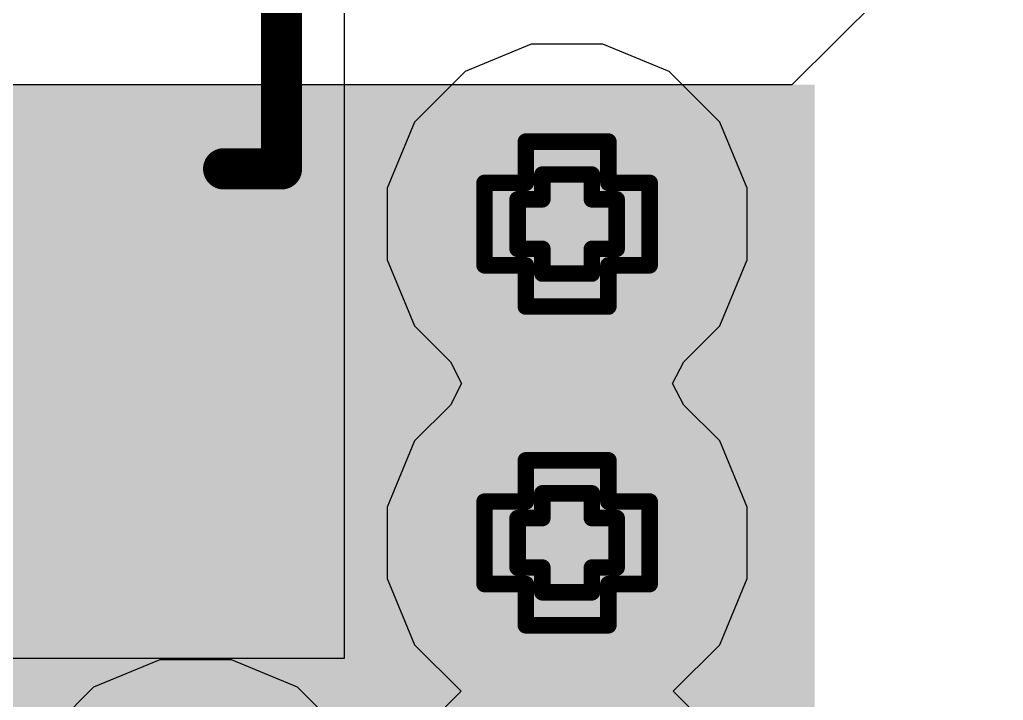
# Model space of a CAD drawing. Header units: inches. Extents: x -4 to 5258, y -4 to 5281.
# Drawn here: x 75.138 to 78.164, y 13.211 to 15.307 of the extents above; entities that cross this region are included whole.
import ezdxf

# ---------------------------------------------------------------- set-up
doc = ezdxf.new("R2010")
doc.units = ezdxf.units.IN
for name, color, linetype in [('Bottom Layer', 5, 'Continuous'), ('Bottom Solder', 6, 'Continuous'), ('Drill Drawing', 1, 'Continuous'), ('Layer 1', 16, 'Continuous'), ('Layer 2', 76, 'Continuous'), ('Top Layer', 1, 'Continuous'), ('Top Overlay', 2, 'Continuous'), ('Top Paste', 8, 'Continuous'), ('Top Solder', 216, 'Continuous'), ('Via Holes', 16, 'Continuous')]:
    doc.layers.add(name, color=color, linetype=linetype)

# ---------------------------------------------------------------- blocks, each defined once
blk = doc.blocks.new('SOIC_8_23')
at = {"layer": 'Top Layer'}
blk.add_hatch(color=1, dxfattribs=at).paths.add_polyline_path([(3.475, 2.205), (3.475, 1.605), (1.925, 1.605), (1.925, 2.205)])
at = {"layer": 'Top Paste'}
blk.add_hatch(color=8, dxfattribs=at).paths.add_polyline_path([(3.475, 2.205), (3.475, 1.605), (1.925, 1.605), (1.925, 2.205)])
at = {"layer": 'Top Solder'}
blk.add_hatch(color=216, dxfattribs=at).paths.add_polyline_path([(3.5766, 2.3066), (3.5766, 1.5034), (1.8234, 1.5034), (1.8234, 2.3066)])
at = {"layer": 'Top Overlay'}
for points in [[(1.9906, 2.4892, 0.127, 0.127, 0), (-1.9906, 2.4892, 0.127, 0.127, 0)], [(1.9906, 2.3114, 0.127, 0.127, 0), (1.9906, 2.4892, 0.127, 0.127, 0)]]:
    blk.add_lwpolyline(points, format="xyseb", dxfattribs=at)
for points in [[(1.9588, 2.4892, 0.0635, 0.0635, 1), (2.0223, 2.4892, 0.0635, 0.0635, 1)], [(1.9588, 2.4892, 0.0635, 0.0635, 1), (2.0223, 2.4892, 0.0635, 0.0635, 1)], [(1.9588, 2.3114, 0.0635, 0.0635, 1), (2.0223, 2.3114, 0.0635, 0.0635, 1)]]:
    blk.add_lwpolyline(points, format="xyseb", close=True, dxfattribs=at)

msp = doc.modelspace()

# ---------------------------------------------------------------- hatches: boundary and pattern name
at = {"layer": 'Bottom Layer'}
h = msp.add_hatch(color=5, dxfattribs=at)
edge = h.paths.add_edge_path()
edge.add_arc((76.822, 14.6773), 0.3, 0, 360)
h = msp.add_hatch(color=5, dxfattribs=at)
edge = h.paths.add_edge_path()
edge.add_arc((76.822, 13.6959), 0.3, 0, 360)
at = {"layer": 'Bottom Solder'}
h = msp.add_hatch(color=6, dxfattribs=at)
edge = h.paths.add_edge_path()
edge.add_arc((76.822, 14.6773), 0.4016, 0, 360)
h = msp.add_hatch(color=6, dxfattribs=at)
edge = h.paths.add_edge_path()
edge.add_arc((76.822, 13.6959), 0.4016, 0, 360)
at = {"layer": 'Layer 1'}
h = msp.add_hatch(color=16, dxfattribs=at)
edge = h.paths.add_edge_path()
edge.add_arc((76.822, 14.6773), 0.3, 0, 360)
h = msp.add_hatch(color=16, dxfattribs=at)
edge = h.paths.add_edge_path()
edge.add_arc((76.822, 13.6959), 0.3, 0, 360)
at = {"layer": 'Layer 2'}
h = msp.add_hatch(color=76, dxfattribs=at)
edge = h.paths.add_edge_path()
edge.add_arc((76.822, 14.6773), 0.3, 0, 360)
h = msp.add_hatch(color=76, dxfattribs=at)
edge = h.paths.add_edge_path()
edge.add_arc((76.822, 13.6959), 0.3, 0, 360)
at = {"layer": 'Top Layer'}
msp.add_hatch(color=1, dxfattribs=at).paths.add_polyline_path([(73.6792, 11.1559), (77.584, 11.1559), (77.584, 15.1066), (73.6792, 15.1066)])
h = msp.add_hatch(color=1, dxfattribs=at)
edge = h.paths.add_edge_path()
edge.add_arc((76.822, 14.6773), 0.3, 0, 360)
h = msp.add_hatch(color=1, dxfattribs=at)
edge = h.paths.add_edge_path()
edge.add_arc((76.822, 13.6959), 0.3, 0, 360)
at = {"layer": 'Top Solder'}
h = msp.add_hatch(color=216, dxfattribs=at)
edge = h.paths.add_edge_path()
edge.add_arc((76.822, 14.6773), 0.4016, 0, 360)
h = msp.add_hatch(color=216, dxfattribs=at)
edge = h.paths.add_edge_path()
edge.add_arc((76.822, 13.6959), 0.4016, 0, 360)
at = {"layer": 'Via Holes'}
h = msp.add_hatch(color=7, dxfattribs=at)
edge = h.paths.add_edge_path()
edge.add_arc((76.822, 14.6773), 0.15, 0, 360)
h = msp.add_hatch(color=7, dxfattribs=at)
edge = h.paths.add_edge_path()
edge.add_arc((76.822, 13.6959), 0.15, 0, 360)

# ---------------------------------------------------------------- linework, layer by layer
at = {"layer": 'Drill Drawing'}
for points in [[(76.695, 14.8043, 0.0508, 0.0508, 0), (76.695, 14.9313, 0.0508, 0.0508, 0)], [(76.695, 14.9313, 0.0508, 0.0508, 0), (76.949, 14.9313, 0.0508, 0.0508, 0)], [(76.949, 14.8043, 0.0508, 0.0508, 0), (76.949, 14.9313, 0.0508, 0.0508, 0)], [(76.7458, 14.7535, 0.0508, 0.0508, 0), (76.7458, 14.8297, 0.0508, 0.0508, 0)], [(76.7458, 14.8297, 0.0508, 0.0508, 0), (76.8982, 14.8297, 0.0508, 0.0508, 0)], [(76.8982, 14.7535, 0.0508, 0.0508, 0), (76.8982, 14.8297, 0.0508, 0.0508, 0)], [(76.568, 14.5503, 0.0508, 0.0508, 0), (76.568, 14.8043, 0.0508, 0.0508, 0)], [(76.568, 14.8043, 0.0508, 0.0508, 0), (76.695, 14.8043, 0.0508, 0.0508, 0)], [(76.949, 14.8043, 0.0508, 0.0508, 0), (77.076, 14.8043, 0.0508, 0.0508, 0)], [(77.076, 14.5503, 0.0508, 0.0508, 0), (77.076, 14.8043, 0.0508, 0.0508, 0)], [(76.6696, 14.6011, 0.0508, 0.0508, 0), (76.6696, 14.7535, 0.0508, 0.0508, 0)], [(76.6696, 14.7535, 0.0508, 0.0508, 0), (76.7458, 14.7535, 0.0508, 0.0508, 0)], [(76.8982, 14.7535, 0.0508, 0.0508, 0), (76.9744, 14.7535, 0.0508, 0.0508, 0)], [(76.9744, 14.6011, 0.0508, 0.0508, 0), (76.9744, 14.7535, 0.0508, 0.0508, 0)], [(76.6696, 14.6011, 0.0508, 0.0508, 0), (76.7458, 14.6011, 0.0508, 0.0508, 0)], [(76.7458, 14.5249, 0.0508, 0.0508, 0), (76.7458, 14.6011, 0.0508, 0.0508, 0)], [(76.8982, 14.6011, 0.0508, 0.0508, 0), (76.9744, 14.6011, 0.0508, 0.0508, 0)], [(76.8982, 14.5249, 0.0508, 0.0508, 0), (76.8982, 14.6011, 0.0508, 0.0508, 0)], [(76.568, 14.5503, 0.0508, 0.0508, 0), (76.695, 14.5503, 0.0508, 0.0508, 0)], [(76.695, 14.4233, 0.0508, 0.0508, 0), (76.695, 14.5503, 0.0508, 0.0508, 0)], [(76.949, 14.5503, 0.0508, 0.0508, 0), (77.076, 14.5503, 0.0508, 0.0508, 0)], [(76.949, 14.4233, 0.0508, 0.0508, 0), (76.949, 14.5503, 0.0508, 0.0508, 0)], [(76.7458, 14.5249, 0.0508, 0.0508, 0), (76.8982, 14.5249, 0.0508, 0.0508, 0)], [(76.695, 14.4233, 0.0508, 0.0508, 0), (76.949, 14.4233, 0.0508, 0.0508, 0)], [(76.695, 13.8229, 0.0508, 0.0508, 0), (76.695, 13.9499, 0.0508, 0.0508, 0)], [(76.695, 13.9499, 0.0508, 0.0508, 0), (76.949, 13.9499, 0.0508, 0.0508, 0)], [(76.949, 13.8229, 0.0508, 0.0508, 0), (76.949, 13.9499, 0.0508, 0.0508, 0)], [(76.7458, 13.7721, 0.0508, 0.0508, 0), (76.7458, 13.8483, 0.0508, 0.0508, 0)], [(76.7458, 13.8483, 0.0508, 0.0508, 0), (76.8982, 13.8483, 0.0508, 0.0508, 0)], [(76.8982, 13.7721, 0.0508, 0.0508, 0), (76.8982, 13.8483, 0.0508, 0.0508, 0)], [(76.568, 13.5689, 0.0508, 0.0508, 0), (76.568, 13.8229, 0.0508, 0.0508, 0)], [(76.568, 13.8229, 0.0508, 0.0508, 0), (76.695, 13.8229, 0.0508, 0.0508, 0)], [(76.949, 13.8229, 0.0508, 0.0508, 0), (77.076, 13.8229, 0.0508, 0.0508, 0)], [(77.076, 13.5689, 0.0508, 0.0508, 0), (77.076, 13.8229, 0.0508, 0.0508, 0)], [(76.6696, 13.6197, 0.0508, 0.0508, 0), (76.6696, 13.7721, 0.0508, 0.0508, 0)], [(76.6696, 13.7721, 0.0508, 0.0508, 0), (76.7458, 13.7721, 0.0508, 0.0508, 0)], [(76.8982, 13.7721, 0.0508, 0.0508, 0), (76.9744, 13.7721, 0.0508, 0.0508, 0)], [(76.9744, 13.6197, 0.0508, 0.0508, 0), (76.9744, 13.7721, 0.0508, 0.0508, 0)], [(76.6696, 13.6197, 0.0508, 0.0508, 0), (76.7458, 13.6197, 0.0508, 0.0508, 0)], [(76.7458, 13.5435, 0.0508, 0.0508, 0), (76.7458, 13.6197, 0.0508, 0.0508, 0)], [(76.8982, 13.6197, 0.0508, 0.0508, 0), (76.9744, 13.6197, 0.0508, 0.0508, 0)], [(76.8982, 13.5435, 0.0508, 0.0508, 0), (76.8982, 13.6197, 0.0508, 0.0508, 0)], [(76.568, 13.5689, 0.0508, 0.0508, 0), (76.695, 13.5689, 0.0508, 0.0508, 0)], [(76.695, 13.4419, 0.0508, 0.0508, 0), (76.695, 13.5689, 0.0508, 0.0508, 0)], [(76.949, 13.5689, 0.0508, 0.0508, 0), (77.076, 13.5689, 0.0508, 0.0508, 0)], [(76.949, 13.4419, 0.0508, 0.0508, 0), (76.949, 13.5689, 0.0508, 0.0508, 0)], [(76.7458, 13.5435, 0.0508, 0.0508, 0), (76.8982, 13.5435, 0.0508, 0.0508, 0)], [(76.695, 13.4419, 0.0508, 0.0508, 0), (76.949, 13.4419, 0.0508, 0.0508, 0)]]:
    msp.add_lwpolyline(points, format="xyseb", dxfattribs=at)
for points in [[(76.6823, 14.9313, 0.0254, 0.0254, 1), (76.7077, 14.9313, 0.0254, 0.0254, 1)], [(76.6823, 14.9313, 0.0254, 0.0254, 1), (76.7077, 14.9313, 0.0254, 0.0254, 1)], [(76.9363, 14.9313, 0.0254, 0.0254, 1), (76.9617, 14.9313, 0.0254, 0.0254, 1)], [(76.9363, 14.9313, 0.0254, 0.0254, 1), (76.9617, 14.9313, 0.0254, 0.0254, 1)], [(76.7331, 14.8297, 0.0254, 0.0254, 1), (76.7585, 14.8297, 0.0254, 0.0254, 1)], [(76.7331, 14.8297, 0.0254, 0.0254, 1), (76.7585, 14.8297, 0.0254, 0.0254, 1)], [(76.8855, 14.8297, 0.0254, 0.0254, 1), (76.9109, 14.8297, 0.0254, 0.0254, 1)], [(76.8855, 14.8297, 0.0254, 0.0254, 1), (76.9109, 14.8297, 0.0254, 0.0254, 1)], [(76.5553, 14.8043, 0.0254, 0.0254, 1), (76.5807, 14.8043, 0.0254, 0.0254, 1)], [(76.5553, 14.8043, 0.0254, 0.0254, 1), (76.5807, 14.8043, 0.0254, 0.0254, 1)], [(76.6823, 14.8043, 0.0254, 0.0254, 1), (76.7077, 14.8043, 0.0254, 0.0254, 1)], [(76.6823, 14.8043, 0.0254, 0.0254, 1), (76.7077, 14.8043, 0.0254, 0.0254, 1)], [(76.9363, 14.8043, 0.0254, 0.0254, 1), (76.9617, 14.8043, 0.0254, 0.0254, 1)], [(76.9363, 14.8043, 0.0254, 0.0254, 1), (76.9617, 14.8043, 0.0254, 0.0254, 1)], [(77.0633, 14.8043, 0.0254, 0.0254, 1), (77.0887, 14.8043, 0.0254, 0.0254, 1)], [(77.0633, 14.8043, 0.0254, 0.0254, 1), (77.0887, 14.8043, 0.0254, 0.0254, 1)], [(76.6569, 14.7535, 0.0254, 0.0254, 1), (76.6823, 14.7535, 0.0254, 0.0254, 1)], [(76.6569, 14.7535, 0.0254, 0.0254, 1), (76.6823, 14.7535, 0.0254, 0.0254, 1)], [(76.7331, 14.7535, 0.0254, 0.0254, 1), (76.7585, 14.7535, 0.0254, 0.0254, 1)], [(76.7331, 14.7535, 0.0254, 0.0254, 1), (76.7585, 14.7535, 0.0254, 0.0254, 1)], [(76.8855, 14.7535, 0.0254, 0.0254, 1), (76.9109, 14.7535, 0.0254, 0.0254, 1)], [(76.8855, 14.7535, 0.0254, 0.0254, 1), (76.9109, 14.7535, 0.0254, 0.0254, 1)], [(76.9617, 14.7535, 0.0254, 0.0254, 1), (76.9871, 14.7535, 0.0254, 0.0254, 1)], [(76.9617, 14.7535, 0.0254, 0.0254, 1), (76.9871, 14.7535, 0.0254, 0.0254, 1)], [(76.6569, 14.6011, 0.0254, 0.0254, 1), (76.6823, 14.6011, 0.0254, 0.0254, 1)], [(76.6569, 14.6011, 0.0254, 0.0254, 1), (76.6823, 14.6011, 0.0254, 0.0254, 1)], [(76.7331, 14.6011, 0.0254, 0.0254, 1), (76.7585, 14.6011, 0.0254, 0.0254, 1)], [(76.7331, 14.6011, 0.0254, 0.0254, 1), (76.7585, 14.6011, 0.0254, 0.0254, 1)], [(76.8855, 14.6011, 0.0254, 0.0254, 1), (76.9109, 14.6011, 0.0254, 0.0254, 1)], [(76.8855, 14.6011, 0.0254, 0.0254, 1), (76.9109, 14.6011, 0.0254, 0.0254, 1)], [(76.9617, 14.6011, 0.0254, 0.0254, 1), (76.9871, 14.6011, 0.0254, 0.0254, 1)], [(76.9617, 14.6011, 0.0254, 0.0254, 1), (76.9871, 14.6011, 0.0254, 0.0254, 1)], [(76.5553, 14.5503, 0.0254, 0.0254, 1), (76.5807, 14.5503, 0.0254, 0.0254, 1)], [(76.5553, 14.5503, 0.0254, 0.0254, 1), (76.5807, 14.5503, 0.0254, 0.0254, 1)], [(76.6823, 14.5503, 0.0254, 0.0254, 1), (76.7077, 14.5503, 0.0254, 0.0254, 1)], [(76.6823, 14.5503, 0.0254, 0.0254, 1), (76.7077, 14.5503, 0.0254, 0.0254, 1)], [(76.9363, 14.5503, 0.0254, 0.0254, 1), (76.9617, 14.5503, 0.0254, 0.0254, 1)], [(76.9363, 14.5503, 0.0254, 0.0254, 1), (76.9617, 14.5503, 0.0254, 0.0254, 1)], [(77.0633, 14.5503, 0.0254, 0.0254, 1), (77.0887, 14.5503, 0.0254, 0.0254, 1)], [(77.0633, 14.5503, 0.0254, 0.0254, 1), (77.0887, 14.5503, 0.0254, 0.0254, 1)], [(76.7331, 14.5249, 0.0254, 0.0254, 1), (76.7585, 14.5249, 0.0254, 0.0254, 1)], [(76.7331, 14.5249, 0.0254, 0.0254, 1), (76.7585, 14.5249, 0.0254, 0.0254, 1)], [(76.8855, 14.5249, 0.0254, 0.0254, 1), (76.9109, 14.5249, 0.0254, 0.0254, 1)], [(76.8855, 14.5249, 0.0254, 0.0254, 1), (76.9109, 14.5249, 0.0254, 0.0254, 1)], [(76.6823, 14.4233, 0.0254, 0.0254, 1), (76.7077, 14.4233, 0.0254, 0.0254, 1)], [(76.6823, 14.4233, 0.0254, 0.0254, 1), (76.7077, 14.4233, 0.0254, 0.0254, 1)], [(76.9363, 14.4233, 0.0254, 0.0254, 1), (76.9617, 14.4233, 0.0254, 0.0254, 1)], [(76.9363, 14.4233, 0.0254, 0.0254, 1), (76.9617, 14.4233, 0.0254, 0.0254, 1)], [(76.6823, 13.9499, 0.0254, 0.0254, 1), (76.7077, 13.9499, 0.0254, 0.0254, 1)], [(76.6823, 13.9499, 0.0254, 0.0254, 1), (76.7077, 13.9499, 0.0254, 0.0254, 1)], [(76.9363, 13.9499, 0.0254, 0.0254, 1), (76.9617, 13.9499, 0.0254, 0.0254, 1)], [(76.9363, 13.9499, 0.0254, 0.0254, 1), (76.9617, 13.9499, 0.0254, 0.0254, 1)], [(76.7331, 13.8483, 0.0254, 0.0254, 1), (76.7585, 13.8483, 0.0254, 0.0254, 1)], [(76.7331, 13.8483, 0.0254, 0.0254, 1), (76.7585, 13.8483, 0.0254, 0.0254, 1)], [(76.8855, 13.8483, 0.0254, 0.0254, 1), (76.9109, 13.8483, 0.0254, 0.0254, 1)], [(76.8855, 13.8483, 0.0254, 0.0254, 1), (76.9109, 13.8483, 0.0254, 0.0254, 1)], [(76.5553, 13.8229, 0.0254, 0.0254, 1), (76.5807, 13.8229, 0.0254, 0.0254, 1)], [(76.5553, 13.8229, 0.0254, 0.0254, 1), (76.5807, 13.8229, 0.0254, 0.0254, 1)], [(76.6823, 13.8229, 0.0254, 0.0254, 1), (76.7077, 13.8229, 0.0254, 0.0254, 1)], [(76.6823, 13.8229, 0.0254, 0.0254, 1), (76.7077, 13.8229, 0.0254, 0.0254, 1)], [(76.9363, 13.8229, 0.0254, 0.0254, 1), (76.9617, 13.8229, 0.0254, 0.0254, 1)], [(76.9363, 13.8229, 0.0254, 0.0254, 1), (76.9617, 13.8229, 0.0254, 0.0254, 1)], [(77.0633, 13.8229, 0.0254, 0.0254, 1), (77.0887, 13.8229, 0.0254, 0.0254, 1)], [(77.0633, 13.8229, 0.0254, 0.0254, 1), (77.0887, 13.8229, 0.0254, 0.0254, 1)], [(76.6569, 13.7721, 0.0254, 0.0254, 1), (76.6823, 13.7721, 0.0254, 0.0254, 1)], [(76.6569, 13.7721, 0.0254, 0.0254, 1), (76.6823, 13.7721, 0.0254, 0.0254, 1)], [(76.7331, 13.7721, 0.0254, 0.0254, 1), (76.7585, 13.7721, 0.0254, 0.0254, 1)], [(76.7331, 13.7721, 0.0254, 0.0254, 1), (76.7585, 13.7721, 0.0254, 0.0254, 1)], [(76.8855, 13.7721, 0.0254, 0.0254, 1), (76.9109, 13.7721, 0.0254, 0.0254, 1)], [(76.8855, 13.7721, 0.0254, 0.0254, 1), (76.9109, 13.7721, 0.0254, 0.0254, 1)], [(76.9617, 13.7721, 0.0254, 0.0254, 1), (76.9871, 13.7721, 0.0254, 0.0254, 1)], [(76.9617, 13.7721, 0.0254, 0.0254, 1), (76.9871, 13.7721, 0.0254, 0.0254, 1)], [(76.6569, 13.6197, 0.0254, 0.0254, 1), (76.6823, 13.6197, 0.0254, 0.0254, 1)], [(76.6569, 13.6197, 0.0254, 0.0254, 1), (76.6823, 13.6197, 0.0254, 0.0254, 1)], [(76.7331, 13.6197, 0.0254, 0.0254, 1), (76.7585, 13.6197, 0.0254, 0.0254, 1)], [(76.7331, 13.6197, 0.0254, 0.0254, 1), (76.7585, 13.6197, 0.0254, 0.0254, 1)], [(76.8855, 13.6197, 0.0254, 0.0254, 1), (76.9109, 13.6197, 0.0254, 0.0254, 1)], [(76.8855, 13.6197, 0.0254, 0.0254, 1), (76.9109, 13.6197, 0.0254, 0.0254, 1)], [(76.9617, 13.6197, 0.0254, 0.0254, 1), (76.9871, 13.6197, 0.0254, 0.0254, 1)], [(76.9617, 13.6197, 0.0254, 0.0254, 1), (76.9871, 13.6197, 0.0254, 0.0254, 1)], [(76.5553, 13.5689, 0.0254, 0.0254, 1), (76.5807, 13.5689, 0.0254, 0.0254, 1)], [(76.5553, 13.5689, 0.0254, 0.0254, 1), (76.5807, 13.5689, 0.0254, 0.0254, 1)], [(76.6823, 13.5689, 0.0254, 0.0254, 1), (76.7077, 13.5689, 0.0254, 0.0254, 1)], [(76.6823, 13.5689, 0.0254, 0.0254, 1), (76.7077, 13.5689, 0.0254, 0.0254, 1)], [(76.9363, 13.5689, 0.0254, 0.0254, 1), (76.9617, 13.5689, 0.0254, 0.0254, 1)], [(76.9363, 13.5689, 0.0254, 0.0254, 1), (76.9617, 13.5689, 0.0254, 0.0254, 1)], [(77.0633, 13.5689, 0.0254, 0.0254, 1), (77.0887, 13.5689, 0.0254, 0.0254, 1)], [(77.0633, 13.5689, 0.0254, 0.0254, 1), (77.0887, 13.5689, 0.0254, 0.0254, 1)], [(76.7331, 13.5435, 0.0254, 0.0254, 1), (76.7585, 13.5435, 0.0254, 0.0254, 1)], [(76.7331, 13.5435, 0.0254, 0.0254, 1), (76.7585, 13.5435, 0.0254, 0.0254, 1)], [(76.8855, 13.5435, 0.0254, 0.0254, 1), (76.9109, 13.5435, 0.0254, 0.0254, 1)], [(76.8855, 13.5435, 0.0254, 0.0254, 1), (76.9109, 13.5435, 0.0254, 0.0254, 1)], [(76.6823, 13.4419, 0.0254, 0.0254, 1), (76.7077, 13.4419, 0.0254, 0.0254, 1)], [(76.6823, 13.4419, 0.0254, 0.0254, 1), (76.7077, 13.4419, 0.0254, 0.0254, 1)], [(76.9363, 13.4419, 0.0254, 0.0254, 1), (76.9617, 13.4419, 0.0254, 0.0254, 1)], [(76.9363, 13.4419, 0.0254, 0.0254, 1), (76.9617, 13.4419, 0.0254, 0.0254, 1)]]:
    msp.add_lwpolyline(points, format="xyseb", close=True, dxfattribs=at)
at = {"layer": 'Layer 1'}
for p, q in [((76.7118, 15.2313), (76.5082, 15.147)), ((76.9322, 15.2313), (76.7118, 15.2313)), ((77.1358, 15.147), (76.9322, 15.2313)), ((76.5082, 15.147), (76.3523, 14.9912)), ((77.2917, 14.9912), (77.1358, 15.147)), ((76.3523, 14.9912), (76.268, 14.7875)), ((77.376, 14.7875), (77.2917, 14.9912)), ((76.268, 14.7875), (76.268, 14.5671)), ((77.376, 14.5671), (77.376, 14.7875)), ((76.268, 14.5671), (76.3523, 14.3635)), ((77.2917, 14.3635), (77.376, 14.5671)), ((76.3523, 14.3635), (76.4629, 14.253)), ((77.1811, 14.253), (77.2917, 14.3635)), ((76.4629, 14.253), (76.4973, 14.1866)), ((77.1467, 14.1866), (77.1811, 14.253)), ((76.4973, 14.1866), (76.4629, 14.1202)), ((77.1811, 14.1202), (77.1467, 14.1866)), ((76.4629, 14.1202), (76.3523, 14.0097)), ((77.2917, 14.0097), (77.1811, 14.1202)), ((76.3523, 14.0097), (76.268, 13.8061)), ((77.376, 13.8061), (77.2917, 14.0097)), ((76.268, 13.8061), (76.268, 13.5857)), ((77.376, 13.5857), (77.376, 13.8061)), ((76.268, 13.5857), (76.3523, 13.3821)), ((77.2917, 13.3821), (77.376, 13.5857)), ((76.3523, 13.3821), (76.4957, 13.2387)), ((77.1483, 13.2387), (77.2917, 13.3821)), ((75.5688, 13.3355), (75.3652, 13.2511)), ((75.7892, 13.3355), (75.5688, 13.3355)), ((75.9928, 13.2511), (75.7892, 13.3355)), ((75.3652, 13.2511), (75.2093, 13.0953)), ((76.1487, 13.0953), (75.9928, 13.2511)), ((76.4957, 13.2387), (76.3523, 13.0953)), ((77.2917, 13.0953), (77.1483, 13.2387))]:
    msp.add_line(p, q, dxfattribs=at)
at = {"layer": 'Layer 2'}
for p, q in [((76.1362, 18.4147), (76.1362, 13.3398)), ((76.1362, 13.3398), (73.2025, 13.3398))]:
    msp.add_line(p, q, dxfattribs=at)
at = {"layer": 'Top Layer'}
for p, q in [((77.5142, 15.1066), (78.1642, 15.7565)), ((73.6792, 15.1066), (77.5142, 15.1066))]:
    msp.add_line(p, q, dxfattribs=at)

# ---------------------------------------------------------------- block references
at = {"rotation": 270}
msp.add_blockref('SOIC_8_23', (73.4539, 16.8379), dxfattribs=at)

doc.saveas('drawing.dxf')
